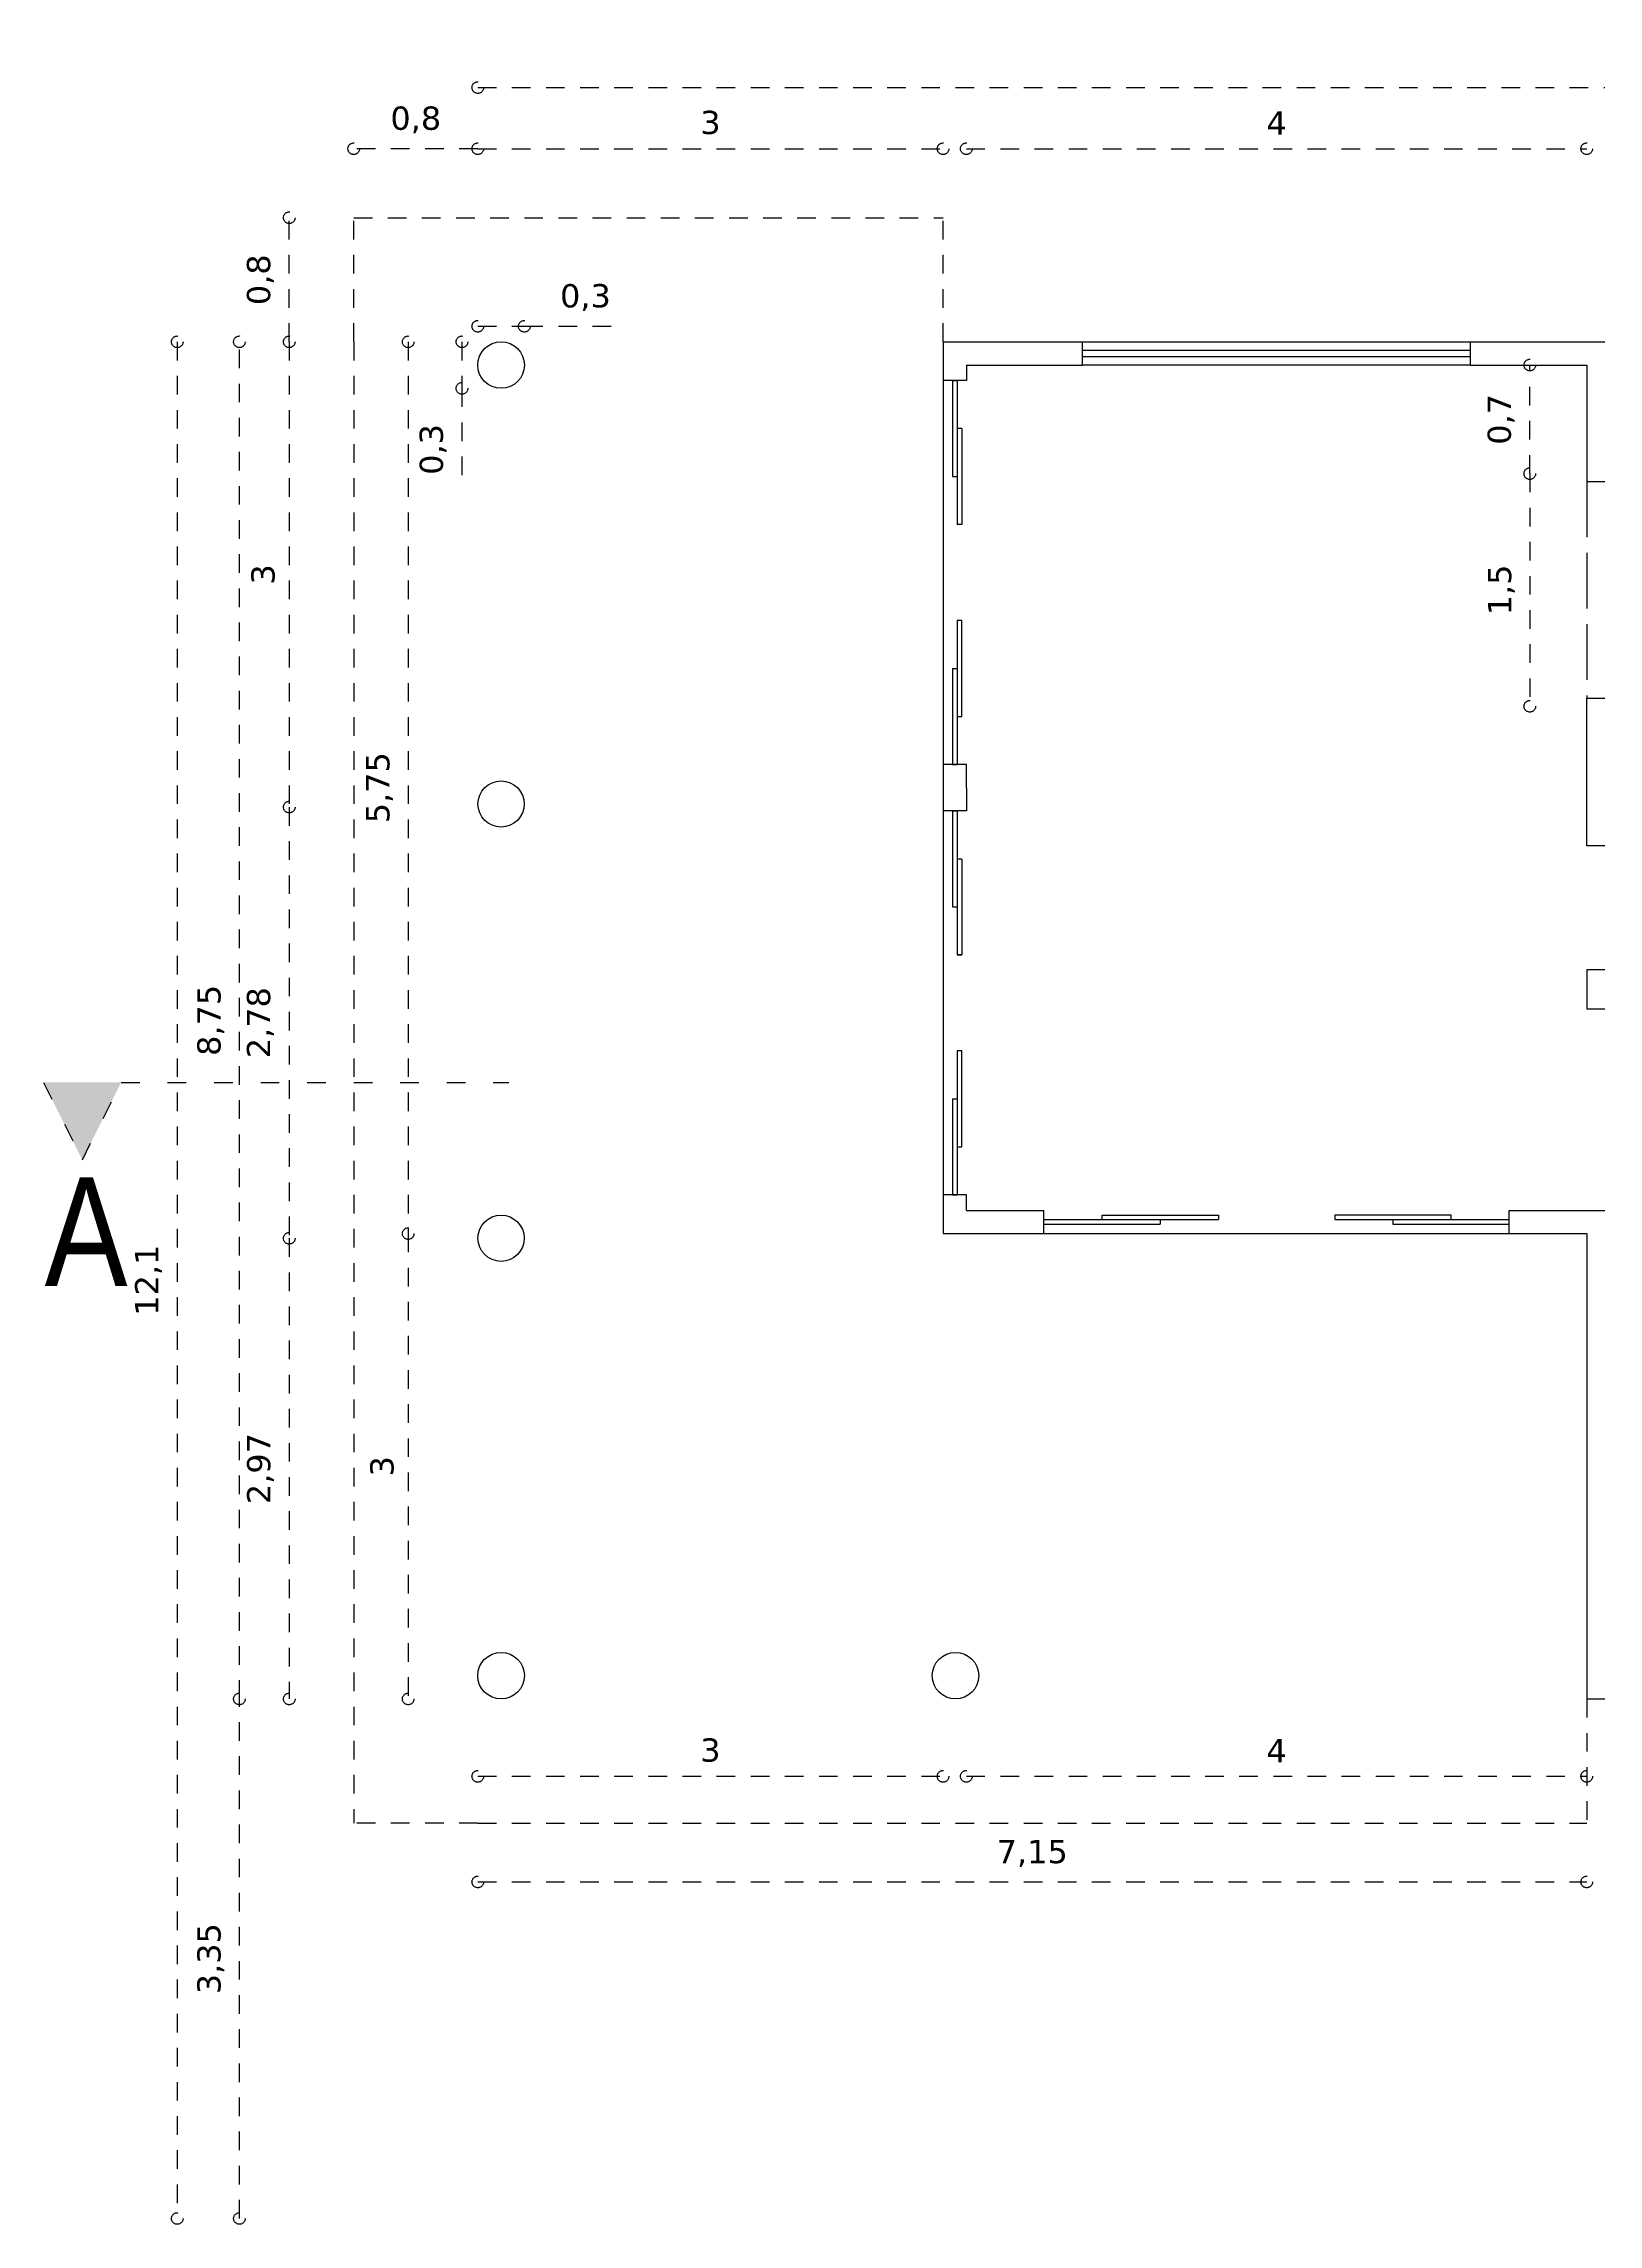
# Model space of a CAD drawing. Header units: millimetres. Extents: x -149 to 2, y 952 to 1078.
# Drawn here: x -94.05 to -84.03, y 1062.49 to 1076.55 of the extents above; entities that cross this region are included whole.
import ezdxf

# ---------------------------------------------------------------- set-up
doc = ezdxf.new("R2010")
doc.units = ezdxf.units.MM
doc.header["$LTSCALE"] = 0.1
doc.header["$PDMODE"] = 35
doc.linetypes.add('ACAD_ISO02W100', pattern=[15, 12, -3])
doc.linetypes.add('ACAD_ISO03W100', pattern=[30, 12, -18])
doc.layers.get('0').update_dxf_attribs({"linetype": 'ACAD_ISO03W100'})
for name, color, linetype in [('elementos cortados', 6, 'Continuous'), ('porta e janela cortada', 106, 'Continuous'), ('porta e janela vista', 3, 'Continuous'), ('projeção', 7, 'ACAD_ISO02W100')]:
    doc.layers.add(name, color=color, linetype=linetype)
doc.styles.add('KARINE', font='ARIALN.TTF', dxfattribs={"height": 0.7})
doc.styles.get("Standard").update_dxf_attribs({"font": 'verdana.ttf', "height": 0.15})
doc.dimstyles.new('Copy(2) of ISO-25', dxfattribs={"dimtxt": 0.02, "dimasz": 0.15, "dimexe": 0.2, "dimexo": 0.4, "dimgap": 0.09, "dimtad": 1, "dimtxsty": 'Standard', "dimblk": 'SMALL', "dimcen": 2, "dimse1": 1, "dimse2": 1, "dimclrd": 1, "dimclre": 1, "dimclrt": 30, "dimazin": 0, "dimtfac": 1, "dimtmove": 0, "dimatfit": 2, "dimldrblk": 'OPEN30', "dimfxl": 1, "dimlwd": -1, "dimarcsym": 0})

# ---------------------------------------------------------------- blocks, each defined once
blk = doc.blocks.new('_Small')
at = {"color": 0, "linetype": 'ByBlock', "lineweight": -2}
blk.add_circle((0, 0), 0.25, dxfattribs=at)
blk = doc.blocks.new('*D7')
at = {"layer": 'Defpoints', "color": 0, "ltscale": 0.1, "transparency": 16777216}
for p in [(-74.502, 1076.262), (-91.252, 1074.623), (-74.502, 1073.123)]:
    blk.add_point(p, dxfattribs=at)
at = {"layer": 'projeção', "color": 1, "ltscale": 0.1, "transparency": 16777216}
blk.add_line((-91.252, 1076.262), (-74.502, 1076.262), dxfattribs=at)
at = {"layer": 'projeção', "color": 1, "ltscale": 0.1, "transparency": 16777216, "xscale": 0.15, "yscale": 0.15, "zscale": 0.15, "rotation": 180}
blk.add_blockref('_Small', (-91.252, 1076.262), dxfattribs=at)
at = {"layer": 'projeção', "color": 1, "ltscale": 0.1, "transparency": 16777216, "xscale": 0.15, "yscale": 0.15, "zscale": 0.15}
blk.add_blockref('_Small', (-74.502, 1076.262), dxfattribs=at)
at = {"layer": 'projeção', "color": 30, "ltscale": 0.1, "transparency": 16777216, "insert": (-82.877, 1076.447), "char_height": 0.15, "attachment_point": 5}
blk.add_mtext('16,75', dxfattribs=at)
blk = doc.blocks.new('_Open30')
at = {"color": 0, "linetype": 'ByBlock', "lineweight": -2}
for p, q in [((-1, 0.268), (0, 0)), ((0, 0), (-1, -0.268)), ((0, 0), (-1, 0))]:
    blk.add_line(p, q, dxfattribs=at)
blk = doc.blocks.new('*D10')
at = {"layer": 'Defpoints', "color": 0, "ltscale": 0.1, "transparency": 16777216}
for p in [(-88.252, 1075.868), (-91.252, 1074.623), (-88.252, 1074.623)]:
    blk.add_point(p, dxfattribs=at)
at = {"layer": 'projeção', "color": 1, "ltscale": 0.1, "transparency": 16777216}
blk.add_line((-91.252, 1075.868), (-88.252, 1075.868), dxfattribs=at)
at = {"layer": 'projeção', "color": 1, "ltscale": 0.1, "transparency": 16777216, "xscale": 0.15, "yscale": 0.15, "zscale": 0.15, "rotation": 180}
blk.add_blockref('_Small', (-91.252, 1075.868), dxfattribs=at)
at = {"layer": 'projeção', "color": 1, "ltscale": 0.1, "transparency": 16777216, "xscale": 0.15, "yscale": 0.15, "zscale": 0.15}
blk.add_blockref('_Small', (-88.252, 1075.868), dxfattribs=at)
at = {"layer": 'projeção', "color": 30, "ltscale": 0.1, "transparency": 16777216, "insert": (-89.752, 1076.036), "char_height": 0.15, "attachment_point": 5}
blk.add_mtext('3', dxfattribs=at)
blk = doc.blocks.new('*D11')
at = {"layer": 'Defpoints', "color": 0, "ltscale": 0.1, "transparency": 16777216}
for p in [(-84.102, 1075.868), (-88.102, 1074.623), (-84.102, 1074.623)]:
    blk.add_point(p, dxfattribs=at)
at = {"layer": 'projeção', "color": 1, "ltscale": 0.1, "transparency": 16777216}
blk.add_line((-88.102, 1075.868), (-84.102, 1075.868), dxfattribs=at)
at = {"layer": 'projeção', "color": 1, "ltscale": 0.1, "transparency": 16777216, "xscale": 0.15, "yscale": 0.15, "zscale": 0.15, "rotation": 180}
blk.add_blockref('_Small', (-88.102, 1075.868), dxfattribs=at)
at = {"layer": 'projeção', "color": 1, "ltscale": 0.1, "transparency": 16777216, "xscale": 0.15, "yscale": 0.15, "zscale": 0.15}
blk.add_blockref('_Small', (-84.102, 1075.868), dxfattribs=at)
at = {"layer": 'projeção', "color": 30, "ltscale": 0.1, "transparency": 16777216, "insert": (-86.102, 1076.033), "char_height": 0.15, "attachment_point": 5}
blk.add_mtext('4', dxfattribs=at)
blk = doc.blocks.new('*D15')
at = {"layer": 'Defpoints', "color": 0, "ltscale": 0.1, "transparency": 16777216}
for p in [(-91.252, 1074.623), (-93.19, 1062.523), (-81.552, 1062.523)]:
    blk.add_point(p, dxfattribs=at)
at = {"layer": 'projeção', "color": 1, "ltscale": 0.1, "transparency": 16777216}
blk.add_line((-93.19, 1074.623), (-93.19, 1062.523), dxfattribs=at)
at = {"layer": 'projeção', "color": 1, "ltscale": 0.1, "transparency": 16777216, "xscale": 0.15, "yscale": 0.15, "zscale": 0.15}
for p, rotation in [((-93.19, 1074.623), 90), ((-93.19, 1062.523), 270)]:
    blk.add_blockref('_Small', p, dxfattribs=dict(at, rotation=rotation))
at = {"layer": 'projeção', "color": 30, "ltscale": 0.1, "transparency": 16777216, "insert": (-93.375, 1068.573), "char_height": 0.15, "attachment_point": 5, "rotation": 90}
blk.add_mtext('12,1', dxfattribs=at)
blk = doc.blocks.new('*D16')
at = {"layer": 'Defpoints', "color": 0, "ltscale": 0.1, "transparency": 16777216}
for p in [(-92.789, 1065.873), (-91.252, 1065.873), (-81.552, 1062.523)]:
    blk.add_point(p, dxfattribs=at)
at = {"layer": 'projeção', "color": 1, "ltscale": 0.1, "transparency": 16777216}
blk.add_line((-92.789, 1062.523), (-92.789, 1065.873), dxfattribs=at)
at = {"layer": 'projeção', "color": 1, "ltscale": 0.1, "transparency": 16777216, "xscale": 0.15, "yscale": 0.15, "zscale": 0.15}
for p, rotation in [((-92.789, 1065.873), 90), ((-92.789, 1062.523), 270)]:
    blk.add_blockref('_Small', p, dxfattribs=dict(at, rotation=rotation))
at = {"layer": 'projeção', "color": 30, "ltscale": 0.1, "transparency": 16777216, "insert": (-92.974, 1064.198), "char_height": 0.15, "attachment_point": 5, "rotation": 90}
blk.add_mtext('3,35', dxfattribs=at)
blk = doc.blocks.new('*D17')
at = {"layer": 'Defpoints', "color": 0, "ltscale": 0.1, "transparency": 16777216}
for p in [(-92.789, 1074.623), (-91.252, 1074.623), (-91.252, 1065.873)]:
    blk.add_point(p, dxfattribs=at)
at = {"layer": 'projeção', "color": 1, "ltscale": 0.1, "transparency": 16777216}
blk.add_line((-92.789, 1065.873), (-92.789, 1074.623), dxfattribs=at)
at = {"layer": 'projeção', "color": 1, "ltscale": 0.1, "transparency": 16777216, "xscale": 0.15, "yscale": 0.15, "zscale": 0.15}
for p, rotation in [((-92.789, 1074.623), 90), ((-92.789, 1065.873), 270)]:
    blk.add_blockref('_Small', p, dxfattribs=dict(at, rotation=rotation))
at = {"layer": 'projeção', "color": 30, "ltscale": 0.1, "transparency": 16777216, "insert": (-92.974, 1070.248), "char_height": 0.15, "attachment_point": 5, "rotation": 90}
blk.add_mtext('8,75', dxfattribs=at)
blk = doc.blocks.new('*D18')
at = {"layer": 'Defpoints', "color": 0, "ltscale": 0.1, "transparency": 16777216}
for p in [(-91.252, 1074.623), (-92.468, 1071.623), (-91.25, 1071.623)]:
    blk.add_point(p, dxfattribs=at)
at = {"layer": 'projeção', "color": 1, "ltscale": 0.1, "transparency": 16777216}
blk.add_line((-92.468, 1074.623), (-92.468, 1071.623), dxfattribs=at)
at = {"layer": 'projeção', "color": 1, "ltscale": 0.1, "transparency": 16777216, "xscale": 0.15, "yscale": 0.15, "zscale": 0.15}
for p, rotation in [((-92.468, 1074.623), 90), ((-92.468, 1071.623), 270)]:
    blk.add_blockref('_Small', p, dxfattribs=dict(at, rotation=rotation))
at = {"layer": 'projeção', "color": 30, "ltscale": 0.1, "transparency": 16777216, "insert": (-92.636, 1073.123), "char_height": 0.15, "attachment_point": 5, "rotation": 90}
blk.add_mtext('3', dxfattribs=at)
blk = doc.blocks.new('*D19')
at = {"layer": 'Defpoints', "color": 0, "ltscale": 0.1, "transparency": 16777216}
for p in [(-91.25, 1071.623), (-92.468, 1068.843), (-91.25, 1068.843)]:
    blk.add_point(p, dxfattribs=at)
at = {"layer": 'projeção', "color": 1, "ltscale": 0.1, "transparency": 16777216}
blk.add_line((-92.468, 1071.623), (-92.468, 1068.843), dxfattribs=at)
at = {"layer": 'projeção', "color": 1, "ltscale": 0.1, "transparency": 16777216, "xscale": 0.15, "yscale": 0.15, "zscale": 0.15}
for p, rotation in [((-92.468, 1071.623), 90), ((-92.468, 1068.843), 270)]:
    blk.add_blockref('_Small', p, dxfattribs=dict(at, rotation=rotation))
at = {"layer": 'projeção', "color": 30, "ltscale": 0.1, "transparency": 16777216, "insert": (-92.654, 1070.233), "char_height": 0.15, "attachment_point": 5, "rotation": 90}
blk.add_mtext('2,78', dxfattribs=at)
blk = doc.blocks.new('*D20')
at = {"layer": 'Defpoints', "color": 0, "ltscale": 0.1, "transparency": 16777216}
for p in [(-91.251, 1068.843), (-92.468, 1065.873), (-91.252, 1065.873)]:
    blk.add_point(p, dxfattribs=at)
at = {"layer": 'projeção', "color": 1, "ltscale": 0.1, "transparency": 16777216}
blk.add_line((-92.468, 1068.843), (-92.468, 1065.873), dxfattribs=at)
at = {"layer": 'projeção', "color": 1, "ltscale": 0.1, "transparency": 16777216, "xscale": 0.15, "yscale": 0.15, "zscale": 0.15}
for p, rotation in [((-92.468, 1068.843), 90), ((-92.468, 1065.873), 270)]:
    blk.add_blockref('_Small', p, dxfattribs=dict(at, rotation=rotation))
at = {"layer": 'projeção', "color": 30, "ltscale": 0.1, "transparency": 16777216, "insert": (-92.653, 1067.358), "char_height": 0.15, "attachment_point": 5, "rotation": 90}
blk.add_mtext('2,97', dxfattribs=at)
blk = doc.blocks.new('*D21')
at = {"layer": 'Defpoints', "color": 0, "ltscale": 0.1, "transparency": 16777216}
for p in [(-88.252, 1074.623), (-91.701, 1068.873), (-88.252, 1068.873)]:
    blk.add_point(p, dxfattribs=at)
at = {"layer": 'projeção', "color": 1, "ltscale": 0.1, "transparency": 16777216}
blk.add_line((-91.701, 1074.623), (-91.701, 1068.873), dxfattribs=at)
at = {"layer": 'projeção', "color": 1, "ltscale": 0.1, "transparency": 16777216, "xscale": 0.15, "yscale": 0.15, "zscale": 0.15}
for p, rotation in [((-91.701, 1074.623), 90), ((-91.701, 1068.873), 270)]:
    blk.add_blockref('_Small', p, dxfattribs=dict(at, rotation=rotation))
at = {"layer": 'projeção', "color": 30, "ltscale": 0.1, "transparency": 16777216, "insert": (-91.885, 1071.748), "char_height": 0.15, "attachment_point": 5, "rotation": 90}
blk.add_mtext('5,75', dxfattribs=at)
blk = doc.blocks.new('*D22')
at = {"layer": 'Defpoints', "color": 0, "ltscale": 0.1, "transparency": 16777216}
for p in [(-84.102, 1068.873), (-91.701, 1065.873), (-84.102, 1065.873)]:
    blk.add_point(p, dxfattribs=at)
at = {"layer": 'projeção', "color": 1, "ltscale": 0.1, "transparency": 16777216}
blk.add_line((-91.701, 1068.873), (-91.701, 1065.873), dxfattribs=at)
at = {"layer": 'projeção', "color": 1, "ltscale": 0.1, "transparency": 16777216, "xscale": 0.15, "yscale": 0.15, "zscale": 0.15}
for p, rotation in [((-91.701, 1068.873), 90), ((-91.701, 1065.873), 270)]:
    blk.add_blockref('_Small', p, dxfattribs=dict(at, rotation=rotation))
at = {"layer": 'projeção', "color": 30, "ltscale": 0.1, "transparency": 16777216, "insert": (-91.869, 1067.373), "char_height": 0.15, "attachment_point": 5, "rotation": 90}
blk.add_mtext('3', dxfattribs=at)
blk = doc.blocks.new('*D23')
at = {"layer": 'Defpoints', "color": 0, "ltscale": 0.1, "transparency": 16777216}
for p in [(-92.052, 1075.868), (-92.052, 1074.623), (-91.252, 1074.623)]:
    blk.add_point(p, dxfattribs=at)
at = {"layer": 'projeção', "color": 1, "ltscale": 0.1, "transparency": 16777216}
blk.add_line((-91.252, 1075.868), (-92.052, 1075.868), dxfattribs=at)
at = {"layer": 'projeção', "color": 1, "ltscale": 0.1, "transparency": 16777216, "xscale": 0.15, "yscale": 0.15, "zscale": 0.15, "rotation": 180}
blk.add_blockref('_Small', (-92.052, 1075.868), dxfattribs=at)
at = {"layer": 'projeção', "color": 1, "ltscale": 0.1, "transparency": 16777216, "xscale": 0.15, "yscale": 0.15, "zscale": 0.15}
blk.add_blockref('_Small', (-91.252, 1075.868), dxfattribs=at)
at = {"layer": 'projeção', "color": 30, "ltscale": 0.1, "transparency": 16777216, "insert": (-91.652, 1076.053), "char_height": 0.15, "attachment_point": 5}
blk.add_mtext('0,8', dxfattribs=at)
blk = doc.blocks.new('*D24')
at = {"layer": 'Defpoints', "color": 0, "ltscale": 0.1, "transparency": 16777216}
for p in [(-92.468, 1075.423), (-91.252, 1075.423), (-91.252, 1074.623)]:
    blk.add_point(p, dxfattribs=at)
at = {"layer": 'projeção', "color": 1, "ltscale": 0.1, "transparency": 16777216}
blk.add_line((-92.468, 1074.623), (-92.468, 1075.423), dxfattribs=at)
at = {"layer": 'projeção', "color": 1, "ltscale": 0.1, "transparency": 16777216, "xscale": 0.15, "yscale": 0.15, "zscale": 0.15}
for p, rotation in [((-92.468, 1075.423), 90), ((-92.468, 1074.623), 270)]:
    blk.add_blockref('_Small', p, dxfattribs=dict(at, rotation=rotation))
at = {"layer": 'projeção', "color": 30, "ltscale": 0.1, "transparency": 16777216, "insert": (-92.654, 1075.023), "char_height": 0.15, "attachment_point": 5, "rotation": 90}
blk.add_mtext('0,8', dxfattribs=at)
blk = doc.blocks.new('*D25')
at = {"layer": 'Defpoints', "color": 0, "ltscale": 0.1, "transparency": 16777216}
for p in [(-91.102, 1074.623), (-91.354, 1074.323), (-91.102, 1074.323)]:
    blk.add_point(p, dxfattribs=at)
at = {"layer": 'projeção', "color": 1, "ltscale": 0.1, "transparency": 16777216}
for p, q in [((-91.354, 1074.623), (-91.354, 1074.323)), ((-91.354, 1074.323), (-91.354, 1073.685))]:
    blk.add_line(p, q, dxfattribs=at)
at = {"layer": 'projeção', "color": 1, "ltscale": 0.1, "transparency": 16777216, "xscale": 0.15, "yscale": 0.15, "zscale": 0.15}
for p, rotation in [((-91.354, 1074.623), 90), ((-91.354, 1074.323), 270)]:
    blk.add_blockref('_Small', p, dxfattribs=dict(at, rotation=rotation))
at = {"layer": 'projeção', "color": 30, "ltscale": 0.1, "transparency": 16777216, "insert": (-91.54, 1073.929), "char_height": 0.15, "attachment_point": 5, "rotation": 90}
blk.add_mtext('0,3', dxfattribs=at)
blk = doc.blocks.new('*D26')
at = {"layer": 'Defpoints', "color": 0, "ltscale": 0.1, "transparency": 16777216}
for p in [(-90.952, 1074.723), (-91.252, 1074.473), (-90.952, 1074.473)]:
    blk.add_point(p, dxfattribs=at)
at = {"layer": 'projeção', "color": 1, "ltscale": 0.1, "transparency": 16777216}
for p, q in [((-91.252, 1074.723), (-90.952, 1074.723)), ((-90.952, 1074.723), (-90.314, 1074.723))]:
    blk.add_line(p, q, dxfattribs=at)
at = {"layer": 'projeção', "color": 1, "ltscale": 0.1, "transparency": 16777216, "xscale": 0.15, "yscale": 0.15, "zscale": 0.15, "rotation": 180}
blk.add_blockref('_Small', (-91.252, 1074.723), dxfattribs=at)
at = {"layer": 'projeção', "color": 1, "ltscale": 0.1, "transparency": 16777216, "xscale": 0.15, "yscale": 0.15, "zscale": 0.15}
blk.add_blockref('_Small', (-90.952, 1074.723), dxfattribs=at)
at = {"layer": 'projeção', "color": 30, "ltscale": 0.1, "transparency": 16777216, "insert": (-90.558, 1074.908), "char_height": 0.15, "attachment_point": 5}
blk.add_mtext('0,3', dxfattribs=at)
blk = doc.blocks.new('*D27')
at = {"layer": 'Defpoints', "color": 0, "ltscale": 0.1, "transparency": 16777216}
for p in [(-88.252, 1068.873), (-91.252, 1065.873), (-88.252, 1065.374)]:
    blk.add_point(p, dxfattribs=at)
at = {"layer": 'projeção', "color": 1, "ltscale": 0.1, "transparency": 16777216}
blk.add_line((-91.252, 1065.374), (-88.252, 1065.374), dxfattribs=at)
at = {"layer": 'projeção', "color": 1, "ltscale": 0.1, "transparency": 16777216, "xscale": 0.15, "yscale": 0.15, "zscale": 0.15, "rotation": 180}
blk.add_blockref('_Small', (-91.252, 1065.374), dxfattribs=at)
at = {"layer": 'projeção', "color": 1, "ltscale": 0.1, "transparency": 16777216, "xscale": 0.15, "yscale": 0.15, "zscale": 0.15}
blk.add_blockref('_Small', (-88.252, 1065.374), dxfattribs=at)
at = {"layer": 'projeção', "color": 30, "ltscale": 0.1, "transparency": 16777216, "insert": (-89.752, 1065.542), "char_height": 0.15, "attachment_point": 5}
blk.add_mtext('3', dxfattribs=at)
blk = doc.blocks.new('*D28')
at = {"layer": 'Defpoints', "color": 0, "ltscale": 0.1, "transparency": 16777216}
for p in [(-88.102, 1069.023), (-84.102, 1065.873), (-84.102, 1065.374)]:
    blk.add_point(p, dxfattribs=at)
at = {"layer": 'projeção', "color": 1, "ltscale": 0.1, "transparency": 16777216}
blk.add_line((-88.102, 1065.374), (-84.102, 1065.374), dxfattribs=at)
at = {"layer": 'projeção', "color": 1, "ltscale": 0.1, "transparency": 16777216, "xscale": 0.15, "yscale": 0.15, "zscale": 0.15, "rotation": 180}
blk.add_blockref('_Small', (-88.102, 1065.374), dxfattribs=at)
at = {"layer": 'projeção', "color": 1, "ltscale": 0.1, "transparency": 16777216, "xscale": 0.15, "yscale": 0.15, "zscale": 0.15}
blk.add_blockref('_Small', (-84.102, 1065.374), dxfattribs=at)
at = {"layer": 'projeção', "color": 30, "ltscale": 0.1, "transparency": 16777216, "insert": (-86.102, 1065.539), "char_height": 0.15, "attachment_point": 5}
blk.add_mtext('4', dxfattribs=at)
blk = doc.blocks.new('*D31')
at = {"layer": 'Defpoints', "color": 0, "ltscale": 0.1, "transparency": 16777216}
for p in [(-91.252, 1065.873), (-84.102, 1065.873), (-84.102, 1064.693)]:
    blk.add_point(p, dxfattribs=at)
at = {"layer": 'projeção', "color": 1, "ltscale": 0.1, "transparency": 16777216}
blk.add_line((-91.252, 1064.693), (-84.102, 1064.693), dxfattribs=at)
at = {"layer": 'projeção', "color": 1, "ltscale": 0.1, "transparency": 16777216, "xscale": 0.15, "yscale": 0.15, "zscale": 0.15, "rotation": 180}
blk.add_blockref('_Small', (-91.252, 1064.693), dxfattribs=at)
at = {"layer": 'projeção', "color": 1, "ltscale": 0.1, "transparency": 16777216, "xscale": 0.15, "yscale": 0.15, "zscale": 0.15}
blk.add_blockref('_Small', (-84.102, 1064.693), dxfattribs=at)
at = {"layer": 'projeção', "color": 30, "ltscale": 0.1, "transparency": 16777216, "insert": (-87.677, 1064.877), "char_height": 0.15, "attachment_point": 5}
blk.add_mtext('7,15', dxfattribs=at)
blk = doc.blocks.new('*D50')
at = {"layer": 'Defpoints', "color": 0, "ltscale": 0.1, "transparency": 16777216}
for p in [(-84.252, 1073.773), (-84.469, 1072.273), (-84.252, 1072.273)]:
    blk.add_point(p, dxfattribs=at)
at = {"layer": 'projeção', "color": 1, "ltscale": 0.1, "transparency": 16777216}
blk.add_line((-84.469, 1073.773), (-84.469, 1072.273), dxfattribs=at)
at = {"layer": 'projeção', "color": 1, "ltscale": 0.1, "transparency": 16777216, "xscale": 0.15, "yscale": 0.15, "zscale": 0.15}
for p, rotation in [((-84.469, 1073.773), 90), ((-84.469, 1072.273), 270)]:
    blk.add_blockref('_Small', p, dxfattribs=dict(at, rotation=rotation))
at = {"layer": 'projeção', "color": 30, "ltscale": 0.1, "transparency": 16777216, "insert": (-84.652, 1073.023), "char_height": 0.15, "attachment_point": 5, "rotation": 90}
blk.add_mtext('1,5', dxfattribs=at)
blk = doc.blocks.new('*D51')
at = {"layer": 'Defpoints', "color": 0, "ltscale": 0.1, "transparency": 16777216}
for p in [(-84.469, 1074.473), (-84.102, 1074.473), (-84.102, 1073.773)]:
    blk.add_point(p, dxfattribs=at)
at = {"layer": 'projeção', "color": 1, "ltscale": 0.1, "transparency": 16777216}
blk.add_line((-84.469, 1073.773), (-84.469, 1074.473), dxfattribs=at)
at = {"layer": 'projeção', "color": 1, "ltscale": 0.1, "transparency": 16777216, "xscale": 0.15, "yscale": 0.15, "zscale": 0.15}
for p, rotation in [((-84.469, 1074.473), 90), ((-84.469, 1073.773), 270)]:
    blk.add_blockref('_Small', p, dxfattribs=dict(at, rotation=rotation))
at = {"layer": 'projeção', "color": 30, "ltscale": 0.1, "transparency": 16777216, "insert": (-84.654, 1074.123), "char_height": 0.15, "attachment_point": 5, "rotation": 90}
blk.add_mtext('0,7', dxfattribs=at)

msp = doc.modelspace()

# ---------------------------------------------------------------- hatches: boundary and pattern name
at = {"ltscale": 0.1}
msp.add_hatch(color=256, dxfattribs=at).paths.add_polyline_path([(-93.552, 1069.848), (-94.052, 1069.848), (-93.802, 1069.348)])

# ---------------------------------------------------------------- linework, layer by layer
for p, q in [((-94.052, 1069.848), (-93.802, 1069.348)), ((-93.802, 1069.348), (-93.552, 1069.848)), ((-93.552, 1069.848), (-91.052, 1069.848))]:
    msp.add_line(p, q, dxfattribs=at)
at = {"layer": 'elementos cortados'}
for p, q in [((-88.252, 1074.623), (-88.252, 1068.873)), ((-88.252, 1074.623), (-88.102, 1074.623)), ((-88.102, 1074.623), (-87.352, 1074.623)), ((-84.852, 1074.623), (-84.102, 1074.623)), ((-84.102, 1074.623), (-83.952, 1074.623)), ((-88.102, 1074.373), (-88.252, 1074.373)), ((-88.102, 1074.473), (-87.352, 1074.473)), ((-88.102, 1074.473), (-88.102, 1074.373)), ((-84.852, 1074.473), (-84.102, 1074.473)), ((-84.102, 1074.473), (-84.102, 1073.723)), ((-84.102, 1073.723), (-83.952, 1073.723)), ((-83.952, 1072.323), (-84.102, 1072.323)), ((-91.252, 1071.623), (-91.25, 1071.623)), ((-88.102, 1069.123), (-88.252, 1069.123)), ((-88.102, 1069.023), (-88.102, 1069.123)), ((-88.102, 1069.023), (-87.602, 1069.023)), ((-84.602, 1069.023), (-84.102, 1069.023)), ((-84.102, 1069.023), (-83.952, 1069.023)), ((-88.252, 1068.873), (-88.102, 1068.873)), ((-88.102, 1068.873), (-84.102, 1068.873)), ((-84.102, 1068.873), (-84.102, 1065.873)), ((-84.102, 1065.873), (-83.952, 1065.873))]:
    msp.add_line(p, q, dxfattribs=at)
at = {"layer": 'elementos cortados', "ltscale": 0.01}
for p, q in [((-87.352, 1074.473), (-87.352, 1074.623)), ((-87.352, 1074.623), (-84.852, 1074.623)), ((-84.852, 1074.473), (-84.852, 1074.623)), ((-84.852, 1074.473), (-87.352, 1074.473)), ((-88.102, 1071.898), (-88.252, 1071.898)), ((-88.102, 1071.748), (-88.102, 1071.898)), ((-88.102, 1071.748), (-88.102, 1071.598)), ((-88.102, 1071.598), (-88.252, 1071.598))]:
    msp.add_line(p, q, dxfattribs=at)
at = {"layer": 'elementos cortados', "ltscale": 0.3}
for p, q in [((-84.102, 1071.373), (-84.102, 1072.323)), ((-83.952, 1071.373), (-84.102, 1071.373)), ((-83.952, 1070.573), (-84.102, 1070.573)), ((-84.102, 1070.573), (-84.102, 1070.323)), ((-84.102, 1070.323), (-83.952, 1070.323))]:
    msp.add_line(p, q, dxfattribs=at)
at = {"layer": 'elementos cortados', "ltscale": 0.1}
for p, q in [((-87.602, 1068.873), (-87.602, 1069.023)), ((-84.602, 1068.873), (-84.602, 1069.023))]:
    msp.add_line(p, q, dxfattribs=at)
at = {"layer": 'elementos cortados'}
for centre, radius in [((-91.102, 1074.473), 0.15), ((-91.102, 1071.643), 0.149), ((-91.102, 1068.843), 0.149), ((-91.102, 1066.023), 0.15)]:
    msp.add_circle(centre, radius, dxfattribs=at)
at = {"layer": 'elementos cortados', "ltscale": 0.01}
msp.add_circle((-88.172, 1066.023), 0.15, dxfattribs=at)
at = {"layer": 'porta e janela cortada', "ltscale": 0.01}
for p, q in [((-87.352, 1074.568), (-84.852, 1074.568)), ((-87.352, 1074.528), (-84.852, 1074.528)), ((-88.192, 1074.373), (-88.192, 1073.754)), ((-88.162, 1074.373), (-88.162, 1073.445)), ((-88.132, 1074.063), (-88.162, 1074.063)), ((-88.132, 1074.063), (-88.132, 1073.445)), ((-88.192, 1073.754), (-88.162, 1073.754)), ((-88.192, 1073.754), (-88.162, 1073.754)), ((-88.132, 1073.445), (-88.162, 1073.445)), ((-88.132, 1072.826), (-88.162, 1072.826)), ((-88.162, 1072.826), (-88.162, 1072.516)), ((-88.132, 1072.207), (-88.132, 1072.826)), ((-88.192, 1072.516), (-88.162, 1072.516)), ((-88.192, 1072.516), (-88.192, 1071.898)), ((-88.162, 1072.516), (-88.162, 1071.898)), ((-88.162, 1072.207), (-88.132, 1072.207)), ((-88.192, 1071.598), (-88.192, 1070.979)), ((-88.162, 1071.598), (-88.162, 1070.67)), ((-88.132, 1071.288), (-88.162, 1071.288)), ((-88.132, 1071.288), (-88.132, 1070.67)), ((-88.192, 1070.979), (-88.162, 1070.979)), ((-88.192, 1070.979), (-88.162, 1070.979)), ((-88.132, 1070.67), (-88.162, 1070.67)), ((-88.132, 1070.669), (-88.162, 1070.669)), ((-88.162, 1070.051), (-88.162, 1069.741)), ((-88.132, 1070.051), (-88.162, 1070.051)), ((-88.132, 1069.432), (-88.132, 1070.051)), ((-88.192, 1069.741), (-88.192, 1069.123)), ((-88.192, 1069.741), (-88.162, 1069.741)), ((-88.162, 1069.741), (-88.162, 1069.123)), ((-88.162, 1069.432), (-88.132, 1069.432))]:
    msp.add_line(p, q, dxfattribs=at)
at = {"layer": 'porta e janela cortada', "ltscale": 0.1}
for p, q in [((-87.602, 1068.963), (-86.477, 1068.963)), ((-87.602, 1068.933), (-86.852, 1068.933)), ((-87.227, 1068.963), (-87.227, 1068.993)), ((-87.227, 1068.993), (-86.477, 1068.993)), ((-86.852, 1068.963), (-86.852, 1068.933)), ((-84.977, 1068.993), (-85.727, 1068.993)), ((-85.727, 1068.993), (-85.727, 1068.963)), ((-85.727, 1068.963), (-85.352, 1068.963)), ((-85.352, 1068.963), (-85.352, 1068.933)), ((-85.352, 1068.963), (-84.602, 1068.963)), ((-85.352, 1068.933), (-84.602, 1068.933)), ((-84.977, 1068.963), (-84.977, 1068.993))]:
    msp.add_line(p, q, dxfattribs=at)
at = {"layer": 'porta e janela vista', "ltscale": 0.01}
for p, q in [((-88.192, 1074.373), (-88.162, 1074.373)), ((-88.192, 1071.898), (-88.162, 1071.898)), ((-88.192, 1071.598), (-88.162, 1071.598)), ((-88.192, 1069.123), (-88.162, 1069.123))]:
    msp.add_line(p, q, dxfattribs=at)
at = {"layer": 'porta e janela vista', "ltscale": 0.1}
msp.add_line((-86.477, 1068.993), (-86.477, 1068.963), dxfattribs=at)
at = {"layer": 'projeção', "ltscale": 0.1}
for p, q in [((-92.052, 1074.623), (-92.052, 1075.423)), ((-92.052, 1075.423), (-88.252, 1075.423)), ((-88.252, 1074.623), (-88.252, 1075.423)), ((-92.052, 1074.623), (-92.052, 1065.108)), ((-84.102, 1065.873), (-84.102, 1065.073)), ((-92.052, 1065.108), (-92.052, 1065.073)), ((-91.252, 1065.073), (-92.052, 1065.073)), ((-91.252, 1065.073), (-84.102, 1065.073))]:
    msp.add_line(p, q, dxfattribs=at)
at = {"layer": 'projeção', "ltscale": 0.3}
msp.add_line((-84.102, 1073.723), (-84.102, 1072.323), dxfattribs=at)

# ---------------------------------------------------------------- texts
at = {"ltscale": 0.1, "insert": (-94.045, 1069.235), "char_height": 0.7, "width": 1.34349, "attachment_point": 1, "style": 'KARINE'}
msp.add_mtext('A', dxfattribs=at)

# ---------------------------------------------------------------- dimensions: what is measured, and where the dimension line sits
at = {"layer": 'projeção', "ltscale": 0.1}
for base, p1, p2, picture, middle in [((-74.502, 1076.262), (-91.252, 1074.623), (-74.502, 1073.123), '*D7', (-82.877, 1076.447)), ((-92.052, 1075.868), (-91.252, 1074.623), (-92.052, 1074.623), '*D23', (-91.652, 1076.053)), ((-88.252, 1075.868), (-91.252, 1074.623), (-88.252, 1074.623), '*D10', (-89.752, 1076.036)), ((-84.102, 1075.868), (-88.102, 1074.623), (-84.102, 1074.623), '*D11', (-86.102, 1076.033)), ((-90.952, 1074.723), (-91.252, 1074.473), (-90.952, 1074.473), '*D26', (-90.558, 1074.908)), ((-84.102, 1065.374), (-88.102, 1069.023), (-84.102, 1065.873), '*D28', (-86.102, 1065.539)), ((-88.252, 1065.374), (-91.252, 1065.873), (-88.252, 1068.873), '*D27', (-89.752, 1065.542)), ((-84.102, 1064.693), (-91.252, 1065.873), (-84.102, 1065.873), '*D31', (-87.677, 1064.877))]:
    dim = msp.add_linear_dim(base=base, p1=p1, p2=p2, dimstyle='Copy(2) of ISO-25', dxfattribs=at)
    dim.commit()
    dim.dimension.update_dxf_attribs({"geometry": picture, "text_midpoint": middle})
for base, p1, p2, picture, middle in [((-92.468, 1075.423), (-91.252, 1074.623), (-91.252, 1075.423), '*D24', (-92.654, 1075.023)), ((-93.19, 1062.523), (-91.252, 1074.623), (-81.552, 1062.523), '*D15', (-93.375, 1068.573)), ((-92.789, 1074.623), (-91.252, 1065.873), (-91.252, 1074.623), '*D17', (-92.974, 1070.248)), ((-92.468, 1071.623), (-91.252, 1074.623), (-91.25, 1071.623), '*D18', (-92.636, 1073.123)), ((-91.701, 1068.873), (-88.252, 1074.623), (-88.252, 1068.873), '*D21', (-91.885, 1071.748)), ((-91.354, 1074.323), (-91.102, 1074.623), (-91.102, 1074.323), '*D25', (-91.54, 1073.929)), ((-84.469, 1074.473), (-84.102, 1073.773), (-84.102, 1074.473), '*D51', (-84.654, 1074.123)), ((-84.469, 1072.273), (-84.252, 1073.773), (-84.252, 1072.273), '*D50', (-84.652, 1073.023)), ((-92.468, 1068.843), (-91.25, 1071.623), (-91.25, 1068.843), '*D19', (-92.654, 1070.233)), ((-92.468, 1065.873), (-91.251, 1068.843), (-91.252, 1065.873), '*D20', (-92.653, 1067.358)), ((-91.701, 1065.873), (-84.102, 1068.873), (-84.102, 1065.873), '*D22', (-91.869, 1067.373)), ((-92.789, 1065.873), (-81.552, 1062.523), (-91.252, 1065.873), '*D16', (-92.974, 1064.198))]:
    dim = msp.add_linear_dim(base=base, p1=p1, p2=p2, angle=90, dimstyle='Copy(2) of ISO-25', dxfattribs=at)
    dim.commit()
    dim.dimension.update_dxf_attribs({"geometry": picture, "text_midpoint": middle})

doc.saveas('drawing.dxf')
